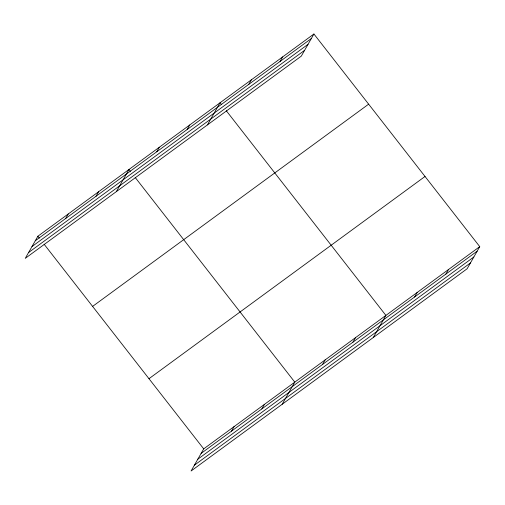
<?xml version="1.0" encoding="UTF-8"?>
<svg xmlns="http://www.w3.org/2000/svg" width="505" height="505" viewBox="0 0 505 505"><rect width="100%" height="100%" fill="white"/><g stroke="black" fill="none" stroke-linecap="round" stroke-linejoin="round"><path stroke-width="0.76" d="M313.921 33.999L37.875 236.233L25.25 258.358L301.296 56.131L313.921 33.999L479.75 246.642L467.125 268.767L191.079 471.001L203.704 448.869L479.75 246.642M65.656 218.514L68.238 213.987M96.019 196.268L98.601 191.742M116.346 191.622L128.971 169.497L130.41 171.34M156.752 151.778L159.334 147.252M187.115 129.532L189.697 125.006M207.441 124.886L220.066 102.761L221.506 104.604M248.769 84.367L251.351 79.841M280.054 61.446L282.636 56.92M231.486 431.15L234.067 426.624M261.849 408.905L264.431 404.379M282.175 404.265L294.8 382.133L135.207 177.495M322.581 364.414L325.163 359.888M352.945 342.169L355.526 337.643M373.271 337.529L385.896 315.398L226.303 110.759M414.599 297.003L417.18 292.477M445.883 274.089L448.465 269.556M35.293 240.759L311.339 38.532M31.979 246.566L308.025 44.339M28.564 252.55L304.61 50.323M92.598 306.402L368.644 104.169M148.981 378.699L425.027 176.466M201.116 453.395L477.168 251.168M197.809 459.203L473.854 256.976M194.393 465.187L470.439 262.96M37.875 236.233L39.314 238.076M44.112 244.231L203.704 448.869"/></g></svg>
